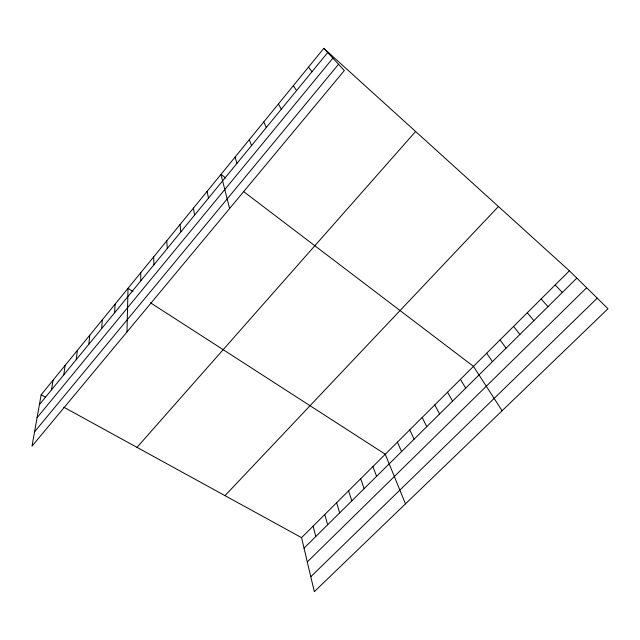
<?xml version="1.0" encoding="UTF-8"?>
<svg xmlns="http://www.w3.org/2000/svg" width="640" height="640" viewBox="0 0 640 640"><rect width="100%" height="100%" fill="white"/><g stroke="black" fill="none" stroke-linecap="round" stroke-linejoin="round"><path stroke-width="0.96" d="M126.976 331.952L128.024 288.304L133.024 291.528M114.648 312.736L115.096 304.152M101.664 328.6L102.344 319.784M88.856 344.24L89.768 335.2M76.232 359.656L77.36 350.4M63.784 374.856L65.128 365.392M51.504 389.856L53.064 380.184M41.16 394.776L32 446.176L344.336 70.552L323.824 48.328L41.16 394.776L45.52 397.168M39.4 404.64L327.712 52.544M37.072 417.696L332.896 58.152M34.56 431.8L338.536 64.272M137.008 447.368L415.624 131.488M225 495.64L498.44 206.52M301.56 537.648L569.392 270.8L608 308.736L314.32 591.672L301.56 537.648L63.8 407.2M304.04 548.144L576.824 278.112M307.296 561.936L586.648 287.752M310.792 576.72L597.232 298.16M150.44 302.76L385.28 454.24L405.456 503.872M225.728 177.976L220.984 174.368L229.592 208.544M243.824 191.736L473.472 366.376L502.112 410.752M323.824 48.328L569.392 270.8M555.176 284.968L562.32 292.472M541.136 298.952L548 306.648M527.272 312.768L533.856 320.648M513.576 326.416L519.88 334.48M308.472 67.144L312.008 71.72M500.04 339.896L506.088 348.136M486.672 353.216L492.464 361.624M293.344 85.688L296.544 90.608M460.416 379.376L465.704 388.112M447.528 392.224L452.568 401.112M278.44 103.952L281.312 109.208M434.784 404.92L439.584 413.96M422.192 417.464L426.76 426.656M409.744 429.864L414.088 439.2M263.76 121.944L266.304 127.528M397.44 442.128L401.568 451.6M249.296 139.672L251.528 145.576M372.896 466.576L376.584 476.328M360.664 478.768L364.136 488.648M348.568 490.824L351.832 500.832M235.032 157.152L236.968 163.36M336.608 502.728L339.672 512.864M324.792 514.504L327.656 524.76M313.112 526.144L315.776 536.52M207.136 191.344L208.488 198.144M193.48 208.08L194.56 215.152M180.024 224.576L180.824 231.92M166.752 240.848L167.296 248.456M153.664 256.888L153.952 264.744M140.76 272.704L140.8 280.808"/></g></svg>
